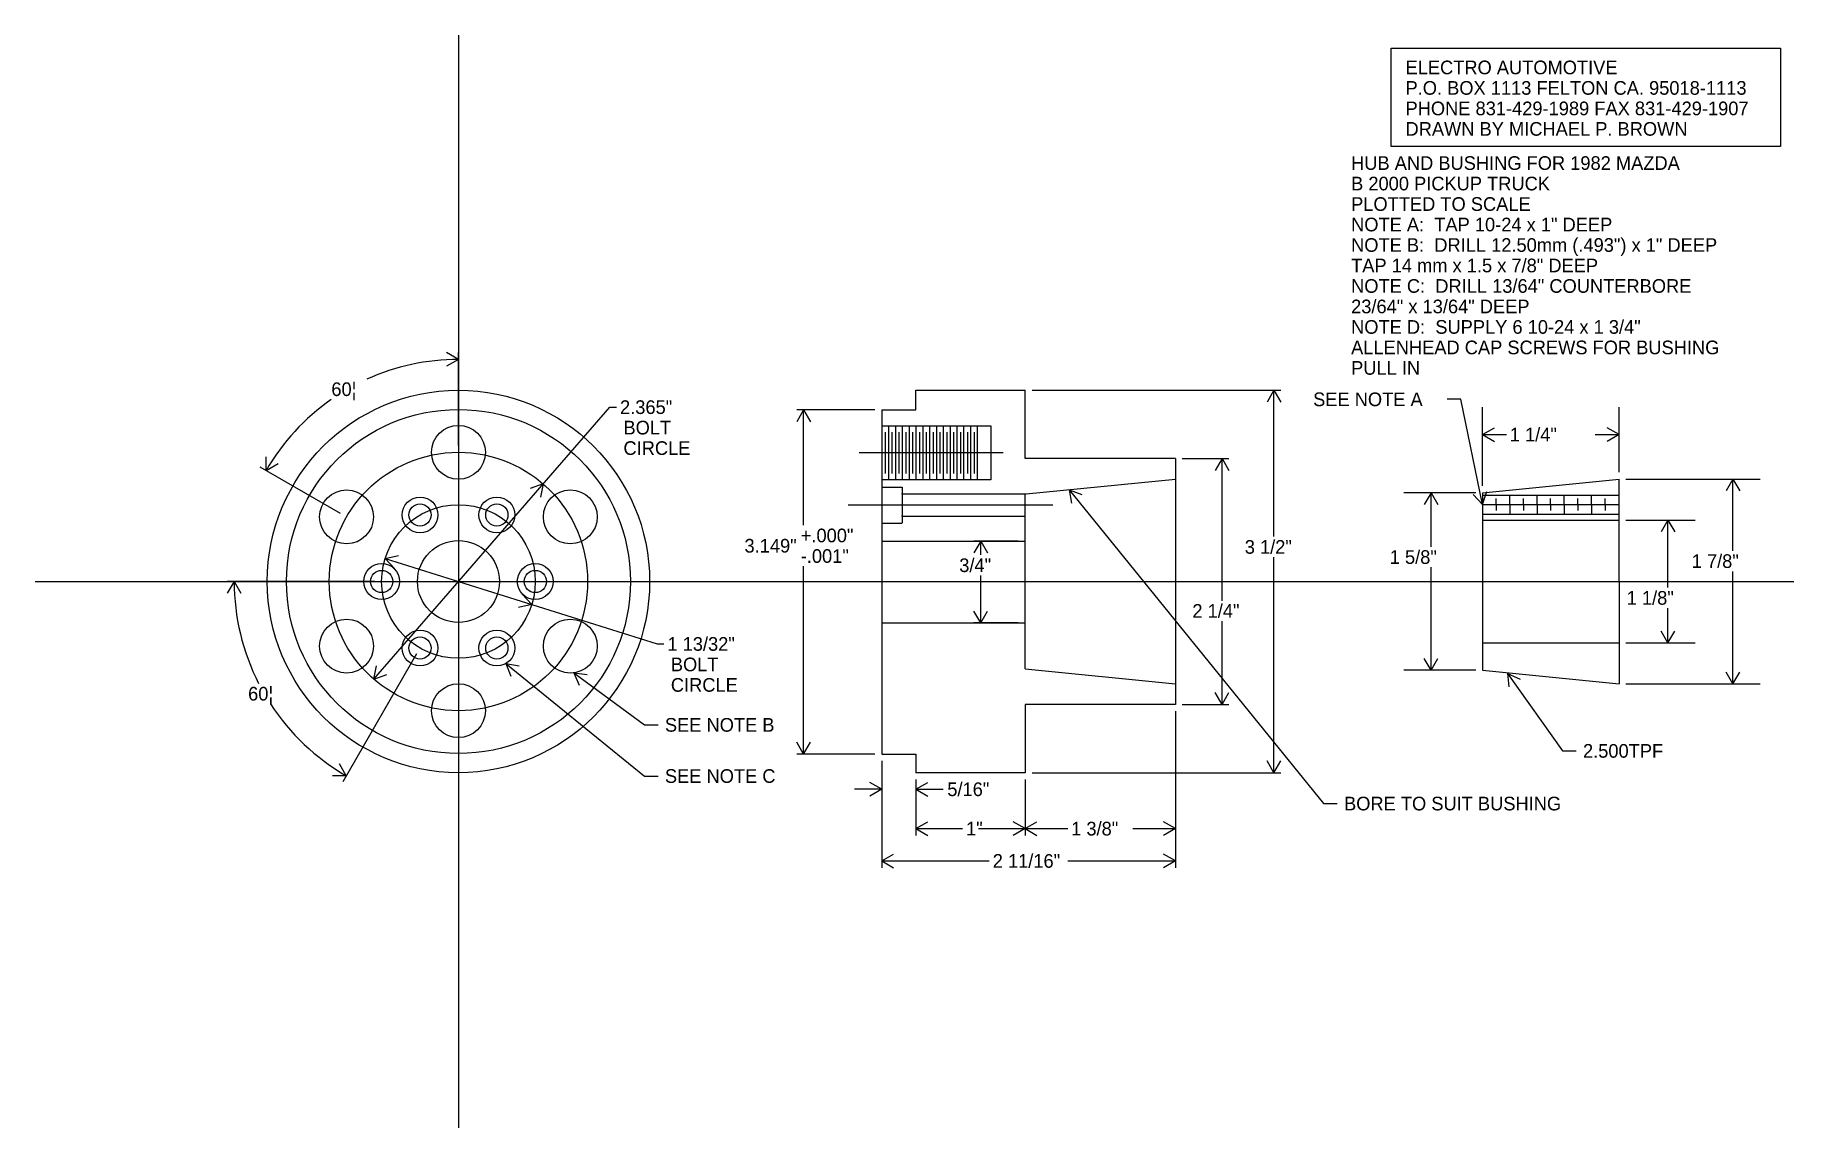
# Model space of a CAD drawing. Extents: x -3.9 to 12.2, y -5 to 5.
import ezdxf

# ---------------------------------------------------------------- set-up
doc = ezdxf.new("R2010")
doc.units = 0

msp = doc.modelspace()

# ---------------------------------------------------------------- linework, layer by layer
at = {"layer": 'BUSHING', "color": 7, "linetype": 'CONTINUOUS'}
for p, q in [((9.375035, 0.874966), (9.375035, 1.594741)), ((10.625035, 0.999966), (10.625035, 1.594741)), ((9.375035, 1.344741), (9.483289, 1.407241)), ((9.375035, 1.344741), (9.483289, 1.282241)), ((9.375035, 1.344741), (9.593349, 1.344741)), ((10.406721, 1.344741), (10.625035, 1.344741)), ((10.625035, 1.344741), (10.516782, 1.407241)), ((10.625035, 1.344741), (10.516782, 1.282241)), ((9.312535, 0.812466), (8.653937, 0.812466)), ((8.903937, 0.812466), (8.841437, 0.704213)), ((8.903937, 0.812466), (8.966437, 0.704213)), ((8.903937, 0.318368), (8.903937, 0.812466)), ((9.375035, 0.812466), (10.625035, 0.937466)), ((9.375035, 0.812466), (9.375035, -0.000034)), ((10.625035, -0.000034), (10.625035, 0.937466)), ((10.687535, 0.937466), (11.917649, 0.937466)), ((11.667649, 0.937466), (11.605149, 0.829213)), ((11.667649, 0.937466), (11.730149, 0.829213)), ((11.667649, 0.280897), (11.667649, 0.937466)), ((9.373895, 0.703993), (10.625035, 0.703993)), ((9.375035, 0.789025), (10.625035, 0.789025)), ((9.498895, 0.703993), (9.498895, 0.758694)), ((9.498895, 0.703993), (9.498895, 0.649294)), ((9.623895, 0.703993), (9.623895, 0.790381)), ((9.623895, 0.703993), (9.623895, 0.617607)), ((9.748895, 0.703993), (9.748895, 0.758694)), ((9.748895, 0.703993), (9.748895, 0.649294)), ((9.873895, 0.703993), (9.873895, 0.790381)), ((9.873895, 0.703993), (9.873895, 0.617607)), ((9.998895, 0.703993), (9.998895, 0.758694)), ((9.998895, 0.703993), (9.998895, 0.649294)), ((10.123895, 0.703993), (10.123895, 0.790381)), ((10.123895, 0.703993), (10.123895, 0.617607)), ((10.248895, 0.703993), (10.248895, 0.758694)), ((10.248895, 0.703993), (10.248895, 0.649294)), ((10.373895, 0.703993), (10.373895, 0.790381)), ((10.373895, 0.703993), (10.373895, 0.617607)), ((10.498895, 0.703993), (10.498895, 0.758694)), ((10.498895, 0.703993), (10.498895, 0.649294)), ((9.375035, 0.617125), (10.625035, 0.617125)), ((9.375035, 0.562457), (10.625035, 0.562457)), ((10.687535, 0.562457), (11.322591, 0.562457)), ((11.072591, 0.562457), (11.010091, 0.454204)), ((11.072591, 0.562457), (11.135091, 0.454204)), ((11.072591, -0.055297), (11.072591, 0.562457)), ((8.903937, -0.812534), (8.903937, 0.129819)), ((11.667649, -0.937534), (11.667649, 0.092581)), ((9.375035, -0.000034), (9.375035, -0.812534)), ((10.625035, -0.000034), (10.625035, -0.937534)), ((11.072591, -0.562526), (11.072591, -0.243613)), ((11.072591, -0.562526), (11.010091, -0.454272)), ((11.072591, -0.562526), (11.135091, -0.454272)), ((9.377542, -0.562526), (10.625035, -0.562526)), ((10.687535, -0.562526), (11.322591, -0.562526)), ((8.903937, -0.812534), (8.841437, -0.704281)), ((8.903937, -0.812534), (8.966437, -0.704281)), ((9.312535, -0.812534), (8.653937, -0.812534)), ((9.375035, -0.812534), (10.625035, -0.937534)), ((9.604783, -0.840521), (9.718345, -0.892758)), ((9.604783, -0.840521), (9.616326, -0.964987)), ((9.604783, -0.840521), (10.107276, -1.550264)), ((10.687535, -0.937534), (11.917649, -0.937534)), ((11.667649, -0.937534), (11.605149, -0.829281)), ((11.667649, -0.937534), (11.730149, -0.829281)), ((10.107276, -1.550264), (10.232276, -1.550264))]:
    msp.add_line(p, q, dxfattribs=at)
at = {"layer": 'BUSHING', "color": 7}
for p in [(9.373895, 0.703993), (9.498895, 0.703993), (9.623895, 0.703993), (9.623895, 0.703993), (9.748895, 0.703993), (9.748895, 0.703993), (9.873895, 0.703993), (9.873895, 0.703993), (9.873895, 0.703993), (9.998895, 0.703993), (10.123895, 0.703993), (10.123895, 0.703993), (10.248895, 0.703993), (10.373895, 0.703993), (10.373895, 0.703993), (10.498895, 0.703993), (10.500356, 0.703074), (10.500356, 0.703074), (10.500363, 0.703074), (10.500363, 0.703074)]:
    msp.add_point(p, dxfattribs=at)
at = {"layer": 'CENTRLIN', "color": 7, "linetype": 'CONTINUOUS'}
for p, q in [((0.000034, 4.999966), (0.000034, -5.000034)), ((-3.874965, -0.000034), (12.225036, -0.000034))]:
    msp.add_line(p, q, dxfattribs=at)
at = {"layer": 'CENTRLIN', "color": 7}
msp.add_point((0.000034, -0.000034), dxfattribs=at)
at = {"layer": 'DIMEN', "color": 7, "linetype": 'CONTINUOUS'}
for p, q in [((0.000034, 2.032491), (-0.108219, 2.094991)), ((0.000034, 1.245466), (0.000034, 2.095491)), ((0.000034, 2.032491), (-0.108219, 1.969991)), ((5.251034, 1.749966), (7.528429, 1.749966)), ((7.465429, 1.749966), (7.402929, 1.641713)), ((7.465429, 1.749966), (7.527929, 1.641713)), ((7.465429, 0.410339), (7.465429, 1.749966)), ((9.177058, 1.667194), (9.052058, 1.667194)), ((9.373895, 0.703993), (9.177058, 1.667194)), ((-0.774883, -0.893235), (1.384616, 1.59589)), ((1.384616, 1.59589), (1.447616, 1.59589)), ((3.812034, 1.569966), (3.097381, 1.569966)), ((3.160381, 1.569966), (3.097881, 1.461712)), ((3.160381, 1.569966), (3.222881, 1.461712)), ((3.160381, 0.515821), (3.160381, 1.569966)), ((-1.760184, 1.016228), (-1.760184, 1.141228)), ((-1.0786, 0.622715), (-1.814744, 1.047728)), ((-1.760184, 1.016228), (-1.651931, 1.078728)), ((6.626034, 1.124966), (7.054077, 1.124966)), ((6.991077, 1.124966), (6.928577, 1.016713)), ((6.991077, 1.124966), (7.053577, 1.016713)), ((6.991077, -0.175454), (6.991077, 1.124966)), ((0.774952, 0.893167), (0.656802, 0.852356)), ((0.774952, 0.893167), (0.751221, 0.770441)), ((5.591534, 0.840316), (5.708246, 0.795559)), ((5.591534, 0.840316), (5.61113, 0.716862)), ((5.591534, 0.840316), (7.919415, -2.032403)), ((9.373895, 0.703993), (9.413455, 0.822568)), ((9.373895, 0.703993), (9.290986, 0.797541)), ((5.125034, 0.370465), (4.718948, 0.370465)), ((4.781948, 0.370465), (4.719448, 0.262212)), ((4.781948, 0.370465), (4.844448, 0.262212)), ((4.781948, 0.242955), (4.781948, 0.370465)), ((-0.670628, 0.210731), (-0.548617, 0.237901)), ((-0.670628, 0.210731), (-0.586093, 0.118651)), ((-0.670628, 0.210731), (1.818539, -0.571526)), ((7.465429, -1.750034), (7.465429, 0.222165)), ((3.160381, -1.579035), (3.160381, 0.139023)), ((4.781948, -0.379535), (4.781948, 0.054809)), ((-0.765967, -0.000033), (-2.116381, -0.000031)), ((-2.053381, -0.000031), (-2.115881, -0.108285)), ((-2.053381, -0.000031), (-1.990881, -0.108285)), ((0.670697, -0.2108), (0.586162, -0.11872)), ((0.670697, -0.2108), (0.548685, -0.23797)), ((4.781948, -0.379535), (4.719448, -0.271281)), ((4.781948, -0.379535), (4.844448, -0.271281)), ((5.125034, -0.379535), (4.718948, -0.379535)), ((6.991077, -1.125034), (6.991077, -0.363627)), ((1.818539, -0.571526), (1.881539, -0.571526)), ((-0.382965, -0.663409), (-1.058173, -1.832904)), ((-0.774883, -0.893235), (-0.751152, -0.770509)), ((0.433535, -0.750877), (0.556974, -0.770568)), ((0.433535, -0.750877), (0.478201, -0.867624)), ((0.433535, -0.750877), (1.70212, -1.780487)), ((-0.774883, -0.893235), (-0.656733, -0.852424)), ((1.055496, -0.835778), (1.179722, -0.849667)), ((1.055496, -0.835778), (1.105581, -0.950305)), ((1.055496, -0.835778), (1.70212, -1.312151)), ((6.626034, -1.125034), (7.054077, -1.125034)), ((6.991077, -1.125034), (6.928577, -1.016781)), ((6.991077, -1.125034), (7.053577, -1.016781)), ((6.563034, -1.188034), (6.563034, -2.324443)), ((6.563034, -1.188034), (6.563034, -2.620389)), ((1.70212, -1.312151), (1.82712, -1.312151)), ((3.812034, -1.579035), (3.097381, -1.579035)), ((3.160381, -1.579035), (3.097881, -1.470781)), ((3.160381, -1.579035), (3.222881, -1.470781)), ((-1.026673, -1.778344), (-1.089173, -1.670091)), ((3.875034, -1.642035), (3.875034, -1.964391)), ((3.875034, -1.642035), (3.875034, -2.620389)), ((5.251034, -1.750034), (7.528429, -1.750034)), ((7.465429, -1.750034), (7.402929, -1.641781)), ((7.465429, -1.750034), (7.527929, -1.641781)), ((-1.026673, -1.778344), (-1.151673, -1.778344)), ((1.70212, -1.780487), (1.82712, -1.780487)), ((3.875034, -1.901391), (3.625034, -1.901391)), ((3.875034, -1.901391), (3.766781, -1.838891)), ((3.875034, -1.901391), (3.766781, -1.963891)), ((4.188034, -1.813034), (4.188034, -1.964391)), ((4.188034, -1.813034), (4.188034, -2.324443)), ((4.188034, -1.901391), (4.296287, -1.838891)), ((4.188034, -1.901391), (4.296287, -1.963891)), ((4.188034, -1.901391), (4.438034, -1.901391)), ((5.188034, -1.813034), (5.188034, -2.324443)), ((5.188034, -1.813034), (5.188034, -2.324443)), ((7.919415, -2.032403), (8.044415, -2.032403)), ((4.188034, -2.261443), (4.296287, -2.198943)), ((5.188034, -2.261443), (5.079781, -2.198943)), ((5.188034, -2.261443), (5.296287, -2.198943)), ((6.563034, -2.261443), (6.454781, -2.198943)), ((4.188034, -2.261443), (4.296287, -2.323943)), ((4.188034, -2.261443), (4.615616, -2.261443)), ((4.760453, -2.261443), (5.188034, -2.261443)), ((5.188034, -2.261443), (5.079781, -2.323943)), ((5.188034, -2.261443), (5.296287, -2.323943)), ((5.188034, -2.261443), (5.577703, -2.261443)), ((6.173365, -2.261443), (6.563034, -2.261443)), ((6.563034, -2.261443), (6.454781, -2.323943)), ((3.875034, -2.557389), (3.983288, -2.494889)), ((3.875034, -2.557389), (3.983288, -2.619889)), ((3.875034, -2.557389), (4.859796, -2.557389)), ((5.578273, -2.557389), (6.563034, -2.557389)), ((6.563034, -2.557389), (6.454781, -2.494889)), ((6.563034, -2.557389), (6.454781, -2.619889))]:
    msp.add_line(p, q, dxfattribs=at)
for radius, start, end in [(2.032525, 90, 114.332155), (2.032525, 124.94854, 150.000022), (2.053416, 179.999922, 207.007855), (2.053416, 213.085247, 240.000004)]:
    msp.add_arc((0.000034, -0.000034), radius, start, end, dxfattribs=at)
at = {"layer": 'HUB', "color": 7, "linetype": 'CONTINUOUS'}
for p, q in [((8.537482, 4.879805), (12.103934, 4.879805)), ((8.537482, 3.979819), (8.537482, 4.879805)), ((12.103934, 4.879805), (12.103934, 3.979819)), ((12.103934, 3.979819), (8.537482, 3.979819)), ((4.188034, 1.749966), (5.188034, 1.749966)), ((4.188034, 1.569966), (4.188034, 1.749966)), ((5.188034, 1.124966), (5.188034, 1.749966)), ((3.875034, 1.569966), (3.875034, -1.579035)), ((3.875034, 1.569966), (4.188034, 1.569966)), ((3.875034, 1.424465), (4.875034, 1.424465)), ((3.906035, 1.366875), (3.906035, 0.989056)), ((3.937534, 1.424465), (3.937534, 0.931465)), ((3.968784, 1.366875), (3.968784, 0.989056)), ((4.000034, 1.424465), (4.000034, 0.931465)), ((4.031534, 1.366875), (4.031534, 0.989056)), ((4.062534, 1.424465), (4.062534, 0.931465)), ((4.094284, 1.366875), (4.094284, 0.989056)), ((4.125034, 1.424465), (4.125034, 0.931465)), ((4.157034, 1.366875), (4.157034, 0.989056)), ((4.187534, 1.424465), (4.187534, 0.931465)), ((4.219784, 1.366875), (4.219784, 0.989056)), ((4.250034, 1.424465), (4.250034, 0.931465)), ((4.282534, 1.366875), (4.282534, 0.989056)), ((4.312534, 1.424465), (4.312534, 0.931465)), ((4.345284, 1.366875), (4.345284, 0.989056)), ((4.375034, 1.424465), (4.375034, 0.931465)), ((4.408033, 1.366875), (4.408033, 0.989056)), ((4.437534, 1.424465), (4.437534, 0.931465)), ((4.470783, 1.366875), (4.470783, 0.989056)), ((4.500034, 1.424465), (4.500034, 0.931465)), ((4.533533, 1.366875), (4.533533, 0.989056)), ((4.562534, 1.424465), (4.562534, 0.931465)), ((4.596283, 1.366875), (4.596283, 0.989056)), ((4.625034, 1.424465), (4.625034, 0.931465)), ((4.659033, 1.366875), (4.659033, 0.989056)), ((4.687534, 1.424465), (4.687534, 0.931465)), ((4.721783, 1.366875), (4.721783, 0.989056)), ((4.750034, 1.424465), (4.750034, 0.931465)), ((4.875034, 1.424465), (4.875034, 0.931465)), ((4.987628, 1.177965), (3.668214, 1.177965)), ((6.563034, 1.124966), (5.188034, 1.124966)), ((6.563034, 1.124966), (6.563034, -1.125034)), ((4.875034, 0.931465), (3.875034, 0.931465)), ((3.875034, 0.862465), (4.062534, 0.862465)), ((4.062534, 0.863487), (4.062534, 0.535488)), ((5.198753, 0.801038), (6.563034, 0.937466)), ((5.441471, 0.698466), (3.568381, 0.698466)), ((4.062534, 0.801038), (5.198753, 0.801038)), ((5.188034, -0.800034), (5.188034, 0.801038)), ((3.875034, 0.534466), (4.062534, 0.534466)), ((4.062534, 0.597938), (5.188034, 0.597938)), ((3.875034, 0.370465), (5.188034, 0.370465)), ((3.875034, -0.379535), (5.188034, -0.379535)), ((5.188034, -0.800034), (6.563034, -0.937534)), ((6.563034, -1.125034), (5.188034, -1.125034)), ((5.188034, -1.125034), (5.188034, -1.750034)), ((3.875034, -1.579035), (4.188034, -1.579035)), ((4.188034, -1.579035), (4.188034, -1.750034)), ((5.188034, -1.750034), (4.188034, -1.750034))]:
    msp.add_line(p, q, dxfattribs=at)
for centre, radius in [((0.000034, -0.000034), 1.75), ((0.000034, -0.000034), 1.5745), ((0.000034, 1.182466), 0.2465), ((0.000034, -0.000034), 1.1825), ((-1.024041, 0.591215), 0.246501), ((1.024109, 0.591216), 0.246501), ((0.000034, -0.000034), 0.703001), ((-0.351465, 0.608782), 0.163999), ((-0.351465, 0.608782), 0.101551), ((0.351534, 0.608782), 0.164), ((0.351534, 0.608782), 0.101552), ((0.000034, -0.000034), 0.375), ((-0.702967, -0.000033), 0.163998), ((0.703035, -0.000034), 0.163998), ((-0.702967, -0.000033), 0.101551), ((0.703035, -0.000034), 0.101551), ((-1.02404, -0.591285), 0.246501), ((-0.351465, -0.608849), 0.164001), ((0.351534, -0.60885), 0.163999), ((1.02411, -0.591284), 0.246501), ((-0.351465, -0.608849), 0.101552), ((0.351534, -0.60885), 0.101551), ((0.000035, -1.182534), 0.246501)]:
    msp.add_circle(centre, radius, dxfattribs=at)
at = {"layer": 'HUB', "color": 7}
for p in [(4.062534, 0.801038), (4.062534, 0.597938)]:
    msp.add_point(p, dxfattribs=at)

# ---------------------------------------------------------------- texts
at = {"layer": 'BUSHING', "color": 7}
for s, p in [('1 1/4"', (9.6246, 1.282167)), ('1 5/8"', (8.52579, 0.161069)), ('1 7/8"', (11.290202, 0.123831)), ('1 1/8"', (10.695142, -0.212364)), ('2.500TPF', (10.294776, -1.612764))]:
    msp.add_text(s, height=0.125, dxfattribs=at).set_placement(p)
at = {"layer": 'DIMEN', "color": 7}
for s, p in [('HUB AND BUSHING FOR 1982 MAZDA', (8.172009, 3.767145)), ('B 2000 PICKUP TRUCK', (8.172009, 3.579645)), ('PLOTTED TO SCALE', (8.172009, 3.392145)), ('NOTE A:  TAP 10-24 x 1" DEEP', (8.172009, 3.204645)), ('NOTE B:  DRILL 12.50mm (.493") x 1" DEEP', (8.172009, 3.017146)), ('TAP 14 mm x 1.5 x 7/8" DEEP', (8.172009, 2.829645)), ('NOTE C:  DRILL 13/64" COUNTERBORE', (8.172009, 2.642145)), ('23/64" x 13/64" DEEP', (8.172009, 2.454646)), ('NOTE D:  SUPPLY 6 10-24 x 1 3/4"', (8.172009, 2.267145)), ('ALLENHEAD CAP SCREWS FOR BUSHING', (8.172009, 2.079646)), ('PULL IN', (8.172009, 1.892145)), ('60¦', (-1.163539, 1.697459)), ('2.365"', (1.479116, 1.533084)), ('SEE NOTE A', (7.824225, 1.604694)), ('BOLT', (1.510616, 1.34589)), ('CIRCLE', (1.510616, 1.15839)), ('+.000"', (3.133623, 0.358923)), ('3.149"', (2.618739, 0.264821)), ('3 1/2"', (7.198376, 0.253665)), ('-.001"', (3.133623, 0.17072)), ('3/4"', (4.584594, 0.08631)), ('2 1/4"', (6.719013, -0.332127)), ('1 13/32"', (1.913039, -0.634113)), ('BOLT', (1.944539, -0.821526)), ('60¦', (-1.925587, -1.089465)), ('CIRCLE', (1.944539, -1.009026)), ('SEE NOTE B', (1.89012, -1.374651)), ('SEE NOTE C', (1.89012, -1.842986)), ('5/16"', (4.475334, -1.964198)), ('BORE TO SUIT BUSHING', (8.107415, -2.094903)), ('1"', (4.647116, -2.324016)), ('1 3/8"', (5.609203, -2.324351)), ('2 11/16"', (4.891296, -2.620125))]:
    msp.add_text(s, height=0.125, dxfattribs=at).set_placement(p)
at = {"layer": 'HUB', "color": 7}
for s, p in [('ELECTRO AUTOMOTIVE', (8.670229, 4.642309)), ('P.O. BOX 1113 FELTON CA. 95018-1113', (8.670229, 4.454808)), ('PHONE 831-429-1989 FAX 831-429-1907', (8.670229, 4.267308)), ('DRAWN BY MICHAEL P. BROWN', (8.670229, 4.079809))]:
    msp.add_text(s, height=0.125, dxfattribs=at).set_placement(p)

doc.saveas('drawing.dxf')
